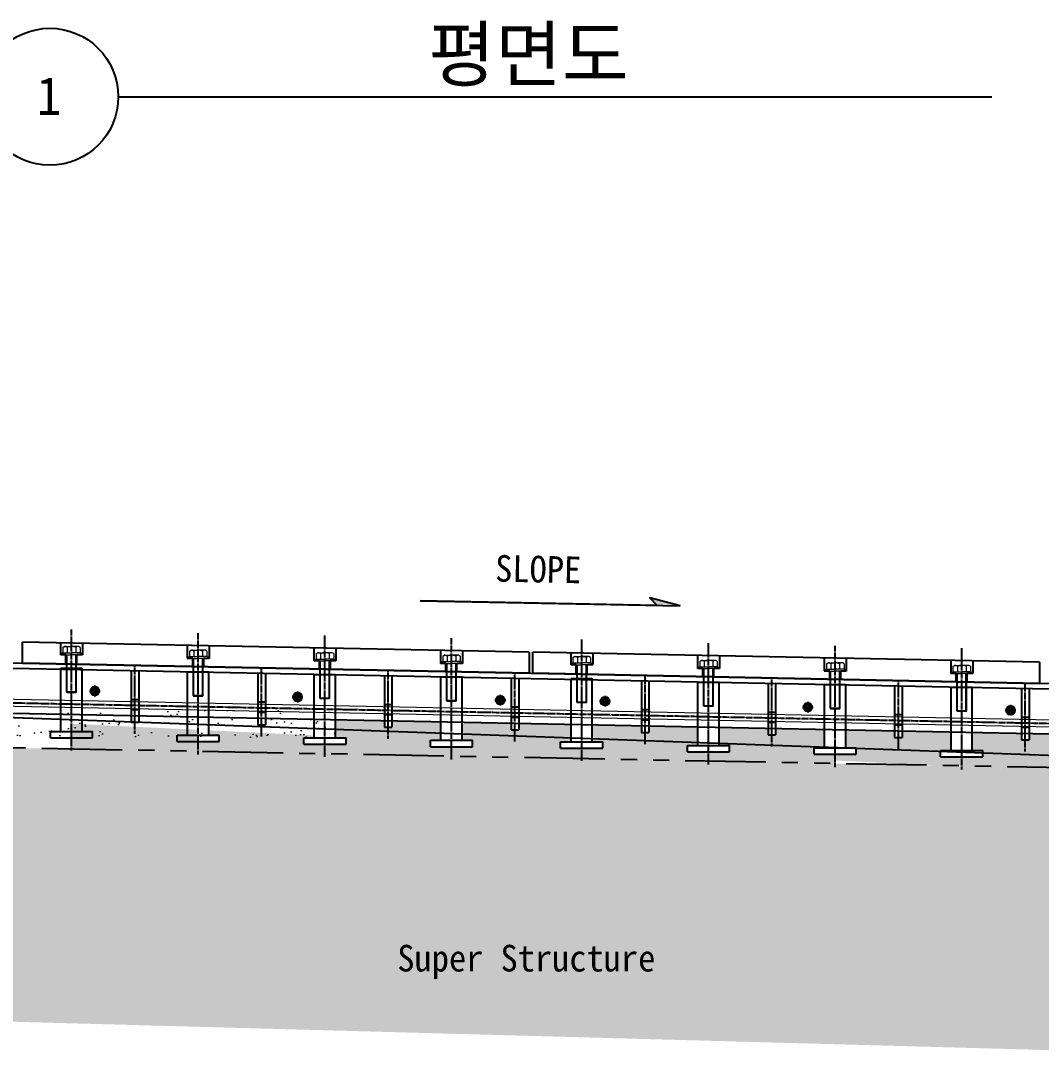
# Model space of a CAD drawing. Header units: inches. Extents: x 1408883 to 1428975, y -49105 to -40709.
# Drawn here: x 1410565 to 1412579, y -44675 to -42633 of the extents above; entities that cross this region are included whole.
import ezdxf
from ezdxf.enums import TextEntityAlignment as Align

# ---------------------------------------------------------------- set-up
doc = ezdxf.new("R2010")
doc.units = ezdxf.units.IN
doc.header["$LTSCALE"] = 5
doc.header["$MEASUREMENT"] = 0
for name, pattern in [('CENTER', [2, 1.25, -0.25, 0.25, -0.25]), ('CXB001', [3.1, 1.25, -0.2, 0.2, -0.2, 1.25]), ('HIDDEN', [0.375, 0.25, -0.125]), ('PHANTOM', [63.5, 31.75, -6.35, 6.35, -6.35, 6.35, -6.35])]:
    doc.linetypes.add(name, pattern=pattern)
doc.layers.get('0').update_dxf_attribs({"linetype": 'CONTINUOUS'})
for name, color, linetype in [('A-XXXX-SOLD', 252, 'CONTINUOUS'), ('CSB-05-02-01-S03-CS-CONC', 4, 'CONTINUOUS'), ('CSB-05-02-01-S03-CX-CENT', 1, 'CXB001'), ('CSB-05-02-01-S03-CX-MIS3', 3, 'CONTINUOUS'), ('HEACH', 4, 'CONTINUOUS'), ('일점쇄선', 1, 'CENTER')]:
    doc.layers.add(name, color=color, linetype=linetype)
for name, color, linetype, lineweight in [('A-XXXX-SYMB', 7, 'CONTINUOUS', 25), ('A-XXXX-TXT1', 3, 'CONTINUOUS', 25), ('A-XXXX-TXT2', 3, 'CONTINUOUS', 25), ('BOLT', 252, 'CONTINUOUS', 5)]:
    doc.layers.add(name, color=color, linetype=linetype, lineweight=lineweight)
doc.styles.add('돋움체', font='')
doc.styles.get('돋움체').set_extended_font_data('DotumChe')

# ---------------------------------------------------------------- blocks, each defined once
blk = doc.blocks.new('adsfafd')
at = {"color": 0, "ltscale": 2}
for p, q in [((-9297, 31597), (-9247, 31597)), ((-9297, 31447), (-9297, 31597)), ((-9247, 31447), (-9247, 31597)), ((-9322, 31432), (-9322, 31447)), ((-9322, 31447), (-9222, 31447)), ((-9222, 31432), (-9222, 31447)), ((-9322, 31432), (-9222, 31432))]:
    blk.add_line(p, q, dxfattribs=at)

msp = doc.modelspace()

# ---------------------------------------------------------------- hatches: boundary and pattern name
at = {"layer": 'A-XXXX-SOLD'}
h = msp.add_hatch(color=256, dxfattribs=at)
h.dxf.hatch_style = 1
h.paths.add_polyline_path([(1413939.9, -44367), (1413939.9, -44176.8), (1412375.5, -44101.4), (1409457.5, -44046.1), (1409457.5, -44010.8, -0.283486), (1409366.5, -43887.8), (1409187, -43887.8), (1409187, -44287.2), (1410020.4, -44412.2), (1410084.8, -44594), (1413041.8, -44674.9), (1413106.6, -44492)])
h.paths.add_polyline_path([(1409457.5, -43887.8), (1409366.5, -43887.8, 0.283486), (1409457.5, -44010.8)])
h.paths.add_polyline_path([(1413939.9, -43977.2), (1413669.4, -43971.4), (1413669.4, -44125.9), (1412421.9, -44102.2), (1412421.9, -44103.6), (1413939.9, -44176.8)], flags=17)
at = {"layer": 'A-XXXX-SYMB'}
msp.add_hatch(color=256, dxfattribs=at).paths.add_polyline_path([(1411866.3, -43786.6), (1411821.3, -43785.7), (1411806.6, -43770.5)])
at = {"layer": 'BOLT'}
h = msp.add_hatch(dxfattribs=at)
h.set_pattern_fill('AR-SAND', color=1, scale=24.948364)
h.set_pattern_definition([(37.5, (1444286.733, -139465.316), (-1.571581, 48.0711), [0, -37.921513, 0, -42.412218, 0, -40.541091]), (7.5, (1444286.733, -139465.316), (44.153033, 70.407926), [0, -20.457658, 0, -34.179258, 0, -13.097891]), (327.5, (1444256.047, -139465.316), (77.692743, 0.141184), [0, -12.474182, 0, -44.907054, 0, -58.628654]), (317.5, (1444256.05, -139465.316), (74.99794, 21.89657), [0, -6.237091, 0, -29.439069, 0, -33.680291])])
h.paths.add_polyline_path([(1409812.9, -44027), (1409771.2, -44027), (1409771.2, -44014.5), (1409792, -44014.5), (1409792, -43992.8), (1409719.5, -43992.8), (1409719.5, -43999.5, -1), (1409706.2, -43999.5), (1409706.2, -43992.8), (1409633.7, -43992.8), (1409633.7, -44014.5), (1409654.5, -44014.5), (1409654.5, -44027), (1409612.9, -44027), (1409612.9, -44046.1), (1409812.9, -44046.1)])
h.paths.add_polyline_path([(1409971.2, -44014.5), (1409992, -44014.5), (1409992, -43992.8), (1409919.5, -43992.8), (1409919.5, -43999.5, -1), (1409906.2, -43999.5), (1409906.2, -43992.8), (1409833.7, -43992.8), (1409833.7, -44014.5), (1409854.5, -44014.5), (1409854.5, -44027), (1409812.9, -44027), (1409812.9, -44046.1), (1410012.9, -44046.1), (1410012.9, -44027), (1409971.2, -44027)])
h.paths.add_polyline_path([(1410171.2, -44014.5), (1410192, -44014.5), (1410192, -43992.8), (1410119.5, -43992.8), (1410119.5, -43999.5, -1), (1410106.2, -43999.5), (1410106.2, -43992.8), (1410033.7, -43992.8), (1410033.7, -44014.5), (1410054.5, -44014.5), (1410054.5, -44027), (1410012.9, -44027), (1410012.9, -44046.1), (1410212.9, -44046.1), (1410212.9, -44027), (1410171.2, -44027)])
h.paths.add_polyline_path([(1410371.2, -44014.5), (1410392, -44014.5), (1410392, -43992.8), (1410319.5, -43992.8), (1410319.5, -43999.5, -1), (1410306.2, -43999.5), (1410306.2, -43992.8), (1410233.7, -43992.8), (1410233.7, -44014.5), (1410254.5, -44014.5), (1410254.5, -44027), (1410212.9, -44027), (1410212.9, -44046.1), (1410412.9, -44046.1), (1410412.9, -44027), (1410371.2, -44027)])
h.paths.add_polyline_path([(1410612.9, -44027), (1410571.2, -44027), (1410571.2, -44014.5), (1410592, -44014.5), (1410592, -43992.8), (1410519.5, -43992.8), (1410519.5, -43999.5, -1), (1410506.2, -43999.5), (1410506.2, -43992.8), (1410433.7, -43992.8), (1410433.7, -44014.5), (1410454.5, -44014.5), (1410454.5, -44027), (1410412.9, -44027), (1410412.9, -44046.1), (1410612.9, -44046.1)])
h.paths.add_polyline_path([(1410771.2, -44014.5), (1410792, -44014.5), (1410792, -43992.8), (1410719.5, -43992.8), (1410719.5, -43999.5, -1), (1410706.2, -43999.5), (1410706.2, -43992.8), (1410633.7, -43992.8), (1410633.7, -44014.5), (1410654.5, -44014.5), (1410654.5, -44027), (1410612.9, -44027), (1410612.9, -44046.1), (1410812.9, -44046.1), (1410812.9, -44027), (1410771.2, -44027)])
h.paths.add_polyline_path([(1410971.2, -44014.5), (1410992, -44014.5), (1410992, -43992.8), (1410919.5, -43992.8), (1410919.5, -43999.5, -1), (1410906.2, -43999.5), (1410906.2, -43992.8), (1410833.7, -43992.8), (1410833.7, -44014.5), (1410854.5, -44014.5), (1410854.5, -44027), (1410812.9, -44027), (1410812.9, -44046.1), (1411012.9, -44046.1), (1411012.9, -44027), (1410971.2, -44027)])
h.paths.add_polyline_path([(1411171.2, -44014.5), (1411192, -44014.5), (1411192, -43992.8), (1411119.5, -43992.8), (1411119.5, -43999.5, -1), (1411106.2, -43999.5), (1411106.2, -43992.8), (1411033.7, -43992.8), (1411033.7, -44014.5), (1411054.5, -44014.5), (1411054.5, -44027), (1411012.9, -44027), (1411012.9, -44046.1), (1411212.9, -44046.1), (1411212.9, -44027), (1411171.2, -44027)])
edge = h.paths.add_edge_path()
edge.add_line((1409562, -43965.8), (1409484.1, -43887.8))
edge.add_line((1409484.1, -43887.8), (1409457.5, -43887.8))
edge.add_line((1409457.5, -43887.8), (1409457.5, -44046.1))
edge.add_line((1409457.5, -44046.1), (1409612.9, -44046.1))
edge.add_line((1409612.9, -44046.1), (1409612.9, -44027))
edge.add_line((1409612.9, -44027), (1409571.2, -44027))
edge.add_line((1409571.2, -44027), (1409571.2, -44014.5))
edge.add_line((1409571.2, -44014.5), (1409592, -44014.5))
edge.add_line((1409592, -44014.5), (1409592, -43992.8))
edge.add_line((1409592, -43992.8), (1409562, -43992.8))
edge.add_arc((1409562, -43986.1), 6.67, 90, 270, ccw=False)
edge.add_line((1409562, -43979.5), (1409562, -43965.8))
h = msp.add_hatch(dxfattribs=at)
h.set_pattern_fill('AR-SAND', color=1, scale=24.948364)
h.set_pattern_definition([(37.5, (1373145.15, -37974.157), (-1.57158, 48.0711), [0, -37.921513, 0, -42.412218, 0, -40.54109]), (7.5, (1373145.15, -37974.16), (44.15303, 70.40793), [0, -20.457658, 0, -34.179258, 0, -13.09789]), (327.5, (1373114.463, -37974.157), (77.692743, 0.141184), [0, -12.47418, 0, -44.907054, 0, -58.628654]), (317.5, (1373114.46, -37974.16), (74.99794, 21.89657), [0, -6.23709, 0, -29.43907, 0, -33.68029])])
h.paths.add_polyline_path([(1413669.4, -43971.4), (1413564.9, -43969.2), (1413564.9, -44034.3, -0.272693), (1413564.9, -44041.1), (1413564.9, -44059.2), (1413561.5, -44059.1), (1413561.5, -44071.1), (1413546.5, -44071.1), (1413546.5, -44058.8), (1413449.5, -44056.9), (1413449.5, -44091.9), (1413470.3, -44091.9), (1413470.3, -44104.4), (1413428.7, -44104.4), (1413428.7, -44121.3), (1413669.4, -44125.9)])
h.paths.add_polyline_path([(1413387, -44091.9), (1413407.8, -44091.9), (1413407.8, -44056.1), (1413311.3, -44054.1), (1413311.3, -44066.1), (1413296.3, -44066.1), (1413296.3, -44053.8), (1413199.8, -44051.9), (1413199.8, -44086.9), (1413220.7, -44086.9), (1413220.7, -44099.4), (1413179, -44099.4), (1413179, -44116.6), (1413428.7, -44121.3), (1413428.7, -44104.4), (1413387, -44104.4)])
h.paths.add_polyline_path([(1413158.2, -44051.1), (1413061.5, -44049.2), (1413061.5, -44061.2), (1413046.5, -44061.2), (1413046.5, -44048.9), (1412949.8, -44046.9), (1412949.8, -44082), (1412970.7, -44082), (1412970.7, -44094.5), (1412929, -44094.5), (1412929, -44111.8), (1413179, -44116.6), (1413179, -44099.4), (1413137.3, -44099.4), (1413137.3, -44086.9), (1413158.2, -44086.9)])
h.paths.add_polyline_path([(1412908.2, -44046.1), (1412811.6, -44044.2), (1412811.6, -44056.2), (1412796.6, -44056.2), (1412796.6, -44043.9), (1412699.8, -44042), (1412699.8, -44074.6), (1412720.7, -44074.6), (1412720.7, -44087.1), (1412679, -44087.1), (1412679, -44107.1), (1412929, -44111.8), (1412929, -44094.5), (1412887.3, -44094.5), (1412887.3, -44082), (1412908.2, -44082)])
h.paths.add_polyline_path([(1412658.2, -44041.1), (1412554.7, -44039.1), (1412554.7, -44051.1), (1412539.7, -44051.1), (1412539.7, -44038.8), (1412442.7, -44036.8), (1412442.7, -44071.9), (1412463.6, -44071.9), (1412463.6, -44084.4), (1412421.9, -44084.4), (1412421.9, -44102.2), (1412679, -44107.1), (1412679, -44087.1), (1412637.3, -44087.1), (1412637.3, -44074.6), (1412658.2, -44074.6)])
h.paths.add_polyline_path([(1412401.1, -44036), (1412304.5, -44034.1), (1412304.5, -44046.1), (1412289.5, -44046.1), (1412289.5, -44033.8), (1412193.1, -44031.9), (1412193.1, -44066.9), (1412213.9, -44066.9), (1412213.9, -44079.4), (1412172.2, -44079.4), (1412172.2, -44091.6), (1412375.5, -44101.4), (1412421.9, -44102.2), (1412421.9, -44084.4), (1412380.2, -44084.4), (1412380.2, -44071.9), (1412401.1, -44071.9)])
h.paths.add_polyline_path([(1412151.4, -44031), (1412054.7, -44029.1), (1412054.7, -44041.1), (1412039.7, -44041.1), (1412039.7, -44028.8), (1411943.1, -44026.9), (1411943.1, -44061.9), (1411963.9, -44061.9), (1411963.9, -44074.4), (1411922.2, -44074.4), (1411922.2, -44079.5), (1412172.2, -44091.6), (1412172.2, -44079.4), (1412130.6, -44079.4), (1412130.6, -44066.9), (1412151.4, -44066.9)])
h.paths.add_polyline_path([(1411901.4, -44026.1), (1411804.8, -44024.1), (1411804.8, -44036.1), (1411789.8, -44036.1), (1411789.8, -44023.8), (1411693.1, -44021.9), (1411693.1, -44054.6), (1411713.9, -44054.6), (1411713.9, -44067.1), (1411663.9, -44067.1), (1411922.2, -44079.5), (1411922.2, -44074.4), (1411880.6, -44074.4), (1411880.6, -44061.9), (1411901.4, -44061.9)])
h.paths.add_polyline_path([(1411651.4, -44021.1), (1411548, -44019), (1411548, -44031), (1411533, -44031), (1411533, -44018.7), (1411436, -44016.8), (1411436, -44051.8), (1411456.8, -44051.8), (1411456.8, -44057.1), (1411630.6, -44065.5), (1411630.6, -44054.6), (1411651.4, -44054.6)])
h.paths.add_polyline_path([(1411672.2, -44067.5), (1411663.9, -44067.1), (1411630.6, -44067.1), (1411630.6, -44065.5), (1411456.8, -44057.1), (1411456.8, -44064.3), (1411415.1, -44064.3), (1411415.1, -44083.2), (1411672.2, -44088.1)])
h.paths.add_polyline_path([(1411922.2, -44079.5), (1411672.2, -44067.5), (1411672.2, -44088.1), (1411922.2, -44092.8)])
h.paths.add_polyline_path([(1411922.2, -44079.5), (1411922.2, -44092.8), (1412172.2, -44097.5), (1412172.2, -44091.6)])
h.paths.add_polyline_path([(1411394.3, -44016), (1411297.8, -44014), (1411297.8, -44026), (1411290.3, -44026), (1411290.3, -44049.1), (1411373.5, -44053.1), (1411373.5, -44051.8), (1411394.3, -44051.8)])
h.paths.add_polyline_path([(1411282.8, -44013.7), (1411186.3, -44011.8), (1411186.3, -44044.1), (1411290.3, -44049.1), (1411290.3, -44026), (1411282.8, -44026)])
h.paths.add_polyline_path([(1411415.1, -44064.3), (1411373.5, -44064.3), (1411373.5, -44053.1), (1411290.3, -44049.1), (1411186.3, -44044.1), (1411186.3, -44046.8), (1411207.1, -44046.8), (1411207.1, -44059.3), (1411165.5, -44059.3), (1411165.5, -44078.5), (1411415.1, -44083.2)])
h.paths.add_polyline_path([(1411123.8, -44046.8), (1411144.6, -44046.8), (1411144.6, -44042.1), (1410936.3, -44032), (1410936.3, -44041.9), (1410957.1, -44041.9), (1410957.1, -44054.4), (1410915.5, -44054.4), (1410915.5, -44073.7), (1411165.5, -44078.5), (1411165.5, -44059.3), (1411123.8, -44059.3)])
h.paths.add_polyline_path([(1410915.5, -44031), (1410665.5, -44019), (1410665.5, -44069), (1410915.5, -44073.7), (1410915.5, -44054.4)])

# ---------------------------------------------------------------- linework, layer by layer
at = {"color": 4}
for p, q in [((1410783.1, -43913.8), (1410783.1, -44016.1)), ((1410798.1, -43914.1), (1410798.1, -44016.1)), ((1411033, -43918.8), (1411033, -44021.1)), ((1411048, -43919.1), (1411048, -44021.1)), ((1411282.8, -43923.7), (1411282.8, -44026)), ((1411297.8, -43924), (1411297.8, -44026)), ((1411533, -43928.7), (1411533, -44031)), ((1411548, -43929), (1411548, -44031)), ((1411789.8, -43933.8), (1411789.8, -44036.1)), ((1411804.8, -43934.1), (1411804.8, -44036.1)), ((1412039.7, -43938.8), (1412039.7, -44041.1)), ((1412054.7, -43939.1), (1412054.7, -44041.1)), ((1412289.5, -43943.8), (1412289.5, -44046.1)), ((1412304.5, -43944.1), (1412304.5, -44046.1)), ((1412539.7, -43948.8), (1412539.7, -44051.1)), ((1412554.7, -43949.1), (1412554.7, -44051.1)), ((1410783.1, -43971.1), (1410798.1, -43971.1)), ((1410783.1, -43991.1), (1410798.1, -43991.1)), ((1411033, -43976.1), (1411048, -43976.1)), ((1411282.8, -43981), (1411297.8, -43981)), ((1411533, -43986), (1411548, -43986)), ((1411789.8, -43991.1), (1411804.8, -43991.1)), ((1411033, -43996.1), (1411048, -43996.1)), ((1411282.8, -44001), (1411297.8, -44001)), ((1411533, -44006), (1411548, -44006)), ((1411789.8, -44011.1), (1411804.8, -44011.1)), ((1412039.7, -43996.1), (1412054.7, -43996.1)), ((1412289.5, -44001.1), (1412304.5, -44001.1)), ((1412539.7, -44006.1), (1412554.7, -44006.1)), ((1410783.1, -44016.1), (1410798.1, -44016.1)), ((1411033, -44021.1), (1411048, -44021.1)), ((1411282.8, -44026), (1411297.8, -44026)), ((1411533, -44031), (1411548, -44031)), ((1412039.7, -44016.1), (1412054.7, -44016.1)), ((1412289.5, -44021.1), (1412304.5, -44021.1)), ((1412539.7, -44026.1), (1412554.7, -44026.1)), ((1411789.8, -44036.1), (1411804.8, -44036.1)), ((1412039.7, -44041.1), (1412054.7, -44041.1)), ((1412289.5, -44046.1), (1412304.5, -44046.1)), ((1412539.7, -44051.1), (1412554.7, -44051.1))]:
    msp.add_line(p, q, dxfattribs=at)
at = {"color": 2, "ltscale": 0.1}
msp.add_line((1413939.9, -44131), (1410046.5, -43989.1), dxfattribs=at)
at = {"layer": 'A-XXXX-SYMB'}
for p, q in [((1410757.9, -42782.5), (1412481.4, -42782.5)), ((1411353.2, -43776.4), (1411866.3, -43786.6))]:
    msp.add_line(p, q, dxfattribs=at)
msp.add_lwpolyline([(1411866.3, -43786.6), (1411806.6, -43770.5), (1411821.3, -43785.7), (1411353.2, -43776.4)], dxfattribs=at)
msp.add_circle((1410622.9, -42782.5), 135, dxfattribs=at)
at = {"layer": 'BOLT', "linetype": 'ByBlock'}
for p, q in [((1410648.1, -43868.4), (1410651.3, -43866.6)), ((1410648.1, -43868.4), (1410648.1, -43879.1)), ((1410651.3, -43866.6), (1410656.8, -43866.6)), ((1410656.8, -43866.6), (1410665.5, -43866.6)), ((1410656.8, -43868.4), (1410656.8, -43879.1)), ((1410674.1, -43866.6), (1410665.5, -43866.6)), ((1410679.6, -43866.6), (1410674.1, -43866.6)), ((1410674.1, -43868.4), (1410674.1, -43879.1)), ((1410682.8, -43868.4), (1410679.6, -43866.6)), ((1410682.8, -43868.4), (1410682.8, -43879.1)), ((1410647.1, -43879.1), (1410647.1, -43882.9)), ((1410647.1, -43879.1), (1410665.5, -43879.1)), ((1410647.1, -43882.9), (1410665.5, -43882.9)), ((1410655.5, -43956.2), (1410655.5, -43882.9)), ((1410657.1, -43957.9), (1410657.1, -43882.9)), ((1410683.8, -43879.1), (1410665.5, -43879.1)), ((1410683.8, -43882.9), (1410665.5, -43882.9)), ((1410673.8, -43957.9), (1410673.8, -43882.9)), ((1410675.5, -43956.2), (1410675.5, -43882.9)), ((1410683.8, -43879.1), (1410683.8, -43882.9)), ((1410897.1, -43886.4), (1410897.1, -43890.2)), ((1410897.1, -43886.4), (1410915.5, -43886.4)), ((1410897.1, -43890.2), (1410915.5, -43890.2)), ((1410898.1, -43875.8), (1410901.3, -43873.9)), ((1410898.1, -43875.8), (1410898.1, -43886.4)), ((1410901.3, -43873.9), (1410906.8, -43873.9)), ((1410905.5, -43963.5), (1410905.5, -43890.2)), ((1410906.8, -43873.9), (1410915.5, -43873.9)), ((1410906.8, -43875.8), (1410906.8, -43886.4)), ((1410907.1, -43965.2), (1410907.1, -43890.2)), ((1410924.1, -43873.9), (1410915.5, -43873.9)), ((1410933.8, -43886.4), (1410915.5, -43886.4)), ((1410933.8, -43890.2), (1410915.5, -43890.2)), ((1410923.8, -43965.2), (1410923.8, -43890.2)), ((1410929.6, -43873.9), (1410924.1, -43873.9)), ((1410924.1, -43875.8), (1410924.1, -43886.4)), ((1410925.5, -43963.5), (1410925.5, -43890.2)), ((1410932.8, -43875.8), (1410929.6, -43873.9)), ((1410932.8, -43875.8), (1410932.8, -43886.4)), ((1410933.8, -43886.4), (1410933.8, -43890.2)), ((1411148.1, -43880.7), (1411151.3, -43878.9)), ((1411148.1, -43880.7), (1411148.1, -43891.4)), ((1411151.3, -43878.9), (1411156.8, -43878.9)), ((1411156.8, -43878.9), (1411165.5, -43878.9)), ((1411156.8, -43880.7), (1411156.8, -43891.4)), ((1411174.1, -43878.9), (1411165.5, -43878.9)), ((1411179.6, -43878.9), (1411174.1, -43878.9)), ((1411174.1, -43880.7), (1411174.1, -43891.4)), ((1411182.8, -43880.7), (1411179.6, -43878.9)), ((1411182.8, -43880.7), (1411182.8, -43891.4)), ((1411397.8, -43885.7), (1411401, -43883.9)), ((1411397.8, -43885.7), (1411397.8, -43896.4)), ((1411401, -43883.9), (1411406.5, -43883.9)), ((1411406.5, -43883.9), (1411415.1, -43883.9)), ((1411406.5, -43885.7), (1411406.5, -43896.4)), ((1411423.8, -43883.9), (1411415.1, -43883.9)), ((1411429.3, -43883.9), (1411423.8, -43883.9)), ((1411423.8, -43885.7), (1411423.8, -43896.4)), ((1411432.4, -43885.7), (1411429.3, -43883.9)), ((1411432.4, -43885.7), (1411432.4, -43896.4)), ((1411654.9, -43888.5), (1411658.1, -43886.7)), ((1411654.9, -43888.5), (1411654.9, -43899.2)), ((1411658.1, -43886.7), (1411663.6, -43886.7)), ((1411663.6, -43886.7), (1411672.2, -43886.7)), ((1411663.6, -43888.5), (1411663.6, -43899.2)), ((1411680.9, -43886.7), (1411672.2, -43886.7)), ((1411686.4, -43886.7), (1411680.9, -43886.7)), ((1411680.9, -43888.5), (1411680.9, -43899.2)), ((1411689.6, -43888.5), (1411686.4, -43886.7)), ((1411689.6, -43888.5), (1411689.6, -43899.2)), ((1411147.1, -43891.4), (1411147.1, -43895.2)), ((1411147.1, -43891.4), (1411165.5, -43891.4)), ((1411147.1, -43895.2), (1411165.5, -43895.2)), ((1411155.5, -43968.5), (1411155.5, -43895.2)), ((1411157.1, -43970.2), (1411157.1, -43895.2)), ((1411183.8, -43891.4), (1411165.5, -43891.4)), ((1411183.8, -43895.2), (1411165.5, -43895.2)), ((1411173.8, -43970.2), (1411173.8, -43895.2)), ((1411175.5, -43968.5), (1411175.5, -43895.2)), ((1411183.8, -43891.4), (1411183.8, -43895.2)), ((1411396.8, -43896.4), (1411396.8, -43900.1)), ((1411396.8, -43896.4), (1411415.1, -43896.4)), ((1411396.8, -43900.1), (1411415.1, -43900.1)), ((1411405.1, -43973.5), (1411405.1, -43900.1)), ((1411406.8, -43975.1), (1411406.8, -43900.1)), ((1411433.5, -43896.4), (1411415.1, -43896.4)), ((1411433.5, -43900.1), (1411415.1, -43900.1)), ((1411423.5, -43975.1), (1411423.5, -43900.1)), ((1411425.1, -43973.5), (1411425.1, -43900.1)), ((1411433.5, -43896.4), (1411433.5, -43900.1)), ((1411653.9, -43899.2), (1411653.9, -43902.9)), ((1411653.9, -43899.2), (1411672.2, -43899.2)), ((1411653.9, -43902.9), (1411672.2, -43902.9)), ((1411662.2, -43976.2), (1411662.2, -43902.9)), ((1411663.9, -43977.9), (1411663.9, -43902.9)), ((1411690.6, -43899.2), (1411672.2, -43899.2)), ((1411690.6, -43902.9), (1411672.2, -43902.9)), ((1411680.6, -43977.9), (1411680.6, -43902.9)), ((1411682.2, -43976.2), (1411682.2, -43902.9)), ((1411690.6, -43899.2), (1411690.6, -43902.9)), ((1411903.9, -43906.5), (1411903.9, -43910.2)), ((1411903.9, -43906.5), (1411922.2, -43906.5)), ((1411903.9, -43910.2), (1411922.2, -43910.2)), ((1411904.9, -43895.8), (1411908.1, -43894)), ((1411904.9, -43895.8), (1411904.9, -43906.5)), ((1411908.1, -43894), (1411913.6, -43894)), ((1411912.2, -43983.6), (1411912.2, -43910.2)), ((1411913.6, -43894), (1411922.2, -43894)), ((1411913.6, -43895.8), (1411913.6, -43906.5)), ((1411913.9, -43985.2), (1411913.9, -43910.2)), ((1411930.9, -43894), (1411922.2, -43894)), ((1411940.6, -43906.5), (1411922.2, -43906.5)), ((1411940.6, -43910.2), (1411922.2, -43910.2)), ((1411930.6, -43985.2), (1411930.6, -43910.2)), ((1411936.4, -43894), (1411930.9, -43894)), ((1411930.9, -43895.8), (1411930.9, -43906.5)), ((1411932.2, -43983.6), (1411932.2, -43910.2)), ((1411939.6, -43895.8), (1411936.4, -43894)), ((1411939.6, -43895.8), (1411939.6, -43906.5)), ((1411940.6, -43906.5), (1411940.6, -43910.2)), ((1412154.9, -43900.8), (1412158.1, -43899)), ((1412154.9, -43900.8), (1412154.9, -43911.5)), ((1412158.1, -43899), (1412163.6, -43899)), ((1412163.6, -43899), (1412172.2, -43899)), ((1412163.6, -43900.8), (1412163.6, -43911.5)), ((1412180.9, -43899), (1412172.2, -43899)), ((1412186.4, -43899), (1412180.9, -43899)), ((1412180.9, -43900.8), (1412180.9, -43911.5)), ((1412189.6, -43900.8), (1412186.4, -43899)), ((1412189.6, -43900.8), (1412189.6, -43911.5)), ((1412404.6, -43905.8), (1412407.7, -43903.9)), ((1412404.6, -43905.8), (1412404.6, -43916.4)), ((1412407.7, -43903.9), (1412413.2, -43903.9)), ((1412413.2, -43903.9), (1412421.9, -43903.9)), ((1412413.2, -43905.8), (1412413.2, -43916.4)), ((1412430.6, -43903.9), (1412421.9, -43903.9)), ((1412436.1, -43903.9), (1412430.6, -43903.9)), ((1412430.6, -43905.8), (1412430.6, -43916.4)), ((1412439.2, -43905.8), (1412436.1, -43903.9)), ((1412439.2, -43905.8), (1412439.2, -43916.4)), ((1412153.9, -43911.5), (1412153.9, -43915.2)), ((1412153.9, -43911.5), (1412172.2, -43911.5)), ((1412153.9, -43915.2), (1412172.2, -43915.2)), ((1412162.2, -43988.6), (1412162.2, -43915.2)), ((1412163.9, -43990.2), (1412163.9, -43915.2)), ((1412190.6, -43911.5), (1412172.2, -43911.5)), ((1412190.6, -43915.2), (1412172.2, -43915.2)), ((1412180.6, -43990.2), (1412180.6, -43915.2)), ((1412182.2, -43988.6), (1412182.2, -43915.2)), ((1412190.6, -43911.5), (1412190.6, -43915.2)), ((1412403.6, -43916.4), (1412403.6, -43920.2)), ((1412403.6, -43916.4), (1412421.9, -43916.4)), ((1412403.6, -43920.2), (1412421.9, -43920.2)), ((1412411.9, -43993.5), (1412411.9, -43920.2)), ((1412413.6, -43995.2), (1412413.6, -43920.2)), ((1412440.2, -43916.4), (1412421.9, -43916.4)), ((1412440.2, -43920.2), (1412421.9, -43920.2)), ((1412430.2, -43995.2), (1412430.2, -43920.2)), ((1412431.9, -43993.5), (1412431.9, -43920.2)), ((1412440.2, -43916.4), (1412440.2, -43920.2)), ((1410655.5, -43956.2), (1410657.1, -43957.9)), ((1410675.5, -43956.2), (1410655.5, -43956.2)), ((1410673.8, -43957.9), (1410657.1, -43957.9)), ((1410673.8, -43957.9), (1410675.5, -43956.2)), ((1410905.5, -43963.5), (1410907.1, -43965.2)), ((1410925.5, -43963.5), (1410905.5, -43963.5)), ((1410923.8, -43965.2), (1410907.1, -43965.2)), ((1410923.8, -43965.2), (1410925.5, -43963.5)), ((1411155.5, -43968.5), (1411157.1, -43970.2)), ((1411175.5, -43968.5), (1411155.5, -43968.5)), ((1411173.8, -43970.2), (1411157.1, -43970.2)), ((1411173.8, -43970.2), (1411175.5, -43968.5)), ((1411405.1, -43973.5), (1411406.8, -43975.1)), ((1411425.1, -43973.5), (1411405.1, -43973.5)), ((1411423.5, -43975.1), (1411406.8, -43975.1)), ((1411423.5, -43975.1), (1411425.1, -43973.5)), ((1411662.2, -43976.2), (1411663.9, -43977.9)), ((1411682.2, -43976.2), (1411662.2, -43976.2)), ((1411680.6, -43977.9), (1411663.9, -43977.9)), ((1411680.6, -43977.9), (1411682.2, -43976.2)), ((1411912.2, -43983.6), (1411913.9, -43985.2)), ((1411932.2, -43983.6), (1411912.2, -43983.6)), ((1411930.6, -43985.2), (1411913.9, -43985.2)), ((1411930.6, -43985.2), (1411932.2, -43983.6)), ((1412162.2, -43988.6), (1412163.9, -43990.2)), ((1412182.2, -43988.6), (1412162.2, -43988.6)), ((1412180.6, -43990.2), (1412163.9, -43990.2)), ((1412180.6, -43990.2), (1412182.2, -43988.6)), ((1412411.9, -43993.5), (1412413.6, -43995.2)), ((1412431.9, -43993.5), (1412411.9, -43993.5)), ((1412430.2, -43995.2), (1412413.6, -43995.2)), ((1412430.2, -43995.2), (1412431.9, -43993.5))]:
    msp.add_line(p, q, dxfattribs=at)
at = {"layer": 'BOLT', "color": 5}
msp.add_lwpolyline([(1409562, -43964.6), (1413559.2, -44044.3, 1), (1413559.2, -44031), (1409562, -43951.3, 1)], format="xyb", close=True, dxfattribs=at)
at = {"layer": 'BOLT', "linetype": 'ByBlock'}
for centre, radius, start, end in [((1410652.5, -43872.7), 6.06, 44.3853, 104.3853), ((1410665.5, -43888.1), 21.5, 90, 113.7477), ((1410656.8, -43868.4), 2.842170943040401e-13, 270, 358.7706), ((1410665.5, -43888.1), 21.5, 66.2523, 90), ((1410678.5, -43872.7), 6.06, 75.6147, 135.6147), ((1410674.1, -43868.4), 2.842170943040401e-13, 181.2294, 270), ((1410902.5, -43880), 6.06, 44.3853, 104.3853), ((1410915.5, -43895.5), 21.5, 90, 113.7477), ((1410906.8, -43875.8), 2.842170943040401e-13, 270, 358.7706), ((1410915.5, -43895.5), 21.5, 66.2523, 90), ((1410928.5, -43880), 6.06, 75.6147, 135.6147), ((1410924.1, -43875.8), 2.842170943040401e-13, 181.2294, 270), ((1411152.5, -43885), 6.06, 44.3853, 104.3853), ((1411165.5, -43900.4), 21.5, 90, 113.7477), ((1411156.8, -43880.7), 2.842170943040401e-13, 270, 358.7706), ((1411165.5, -43900.4), 21.5, 66.2523, 90), ((1411178.5, -43885), 6.06, 75.6147, 135.6147), ((1411174.1, -43880.7), 2.842170943040401e-13, 181.2294, 270), ((1411402.1, -43890), 6.06, 44.3853, 104.3853), ((1411415.1, -43905.4), 21.5, 90, 113.7477), ((1411406.5, -43885.7), 2.842170943040401e-13, 270, 358.7706), ((1411415.1, -43905.4), 21.5, 66.2523, 90), ((1411428.1, -43890), 6.06, 75.6147, 135.6147), ((1411423.8, -43885.7), 2.842170943040401e-13, 181.2294, 270), ((1411659.2, -43892.7), 6.06, 44.3853, 104.3853), ((1411672.2, -43908.2), 21.5, 90, 113.7477), ((1411663.6, -43888.5), 2.842170943040401e-13, 270, 358.7706), ((1411672.2, -43908.2), 21.5, 66.2523, 90), ((1411685.2, -43892.7), 6.06, 75.6147, 135.6147), ((1411680.9, -43888.5), 2.842170943040401e-13, 181.2294, 270), ((1411909.2, -43900.1), 6.06, 44.3853, 104.3853), ((1411922.2, -43915.5), 21.5, 90, 113.7477), ((1411913.6, -43895.8), 2.842170943040401e-13, 270, 358.7706), ((1411922.2, -43915.5), 21.5, 66.2523, 90), ((1411935.2, -43900.1), 6.06, 75.6147, 135.6147), ((1411930.9, -43895.8), 2.842170943040401e-13, 181.2294, 270), ((1412159.2, -43905), 6.06, 44.3853, 104.3853), ((1412172.2, -43920.5), 21.5, 90, 113.7477), ((1412163.6, -43900.8), 2.842170943040401e-13, 270, 358.7706), ((1412172.2, -43920.5), 21.5, 66.2523, 90), ((1412185.2, -43905), 6.06, 75.6147, 135.6147), ((1412180.9, -43900.8), 2.842170943040401e-13, 181.2294, 270), ((1412408.9, -43910), 6.06, 44.3853, 104.3853), ((1412421.9, -43925.5), 21.5, 90, 113.7477), ((1412413.2, -43905.8), 2.842170943040401e-13, 270, 358.7706), ((1412421.9, -43925.5), 21.5, 66.2523, 90), ((1412434.9, -43910), 6.06, 75.6147, 135.6147), ((1412430.6, -43905.8), 2.842170943040401e-13, 181.2294, 270)]:
    msp.add_arc(centre, radius, start, end, dxfattribs=at)
at = {"layer": 'CSB-05-02-01-S03-CS-CONC'}
for p, q in [((1410568.8, -43899.5), (1410568.8, -43857.9)), ((1411568.6, -43877.8), (1410568.8, -43857.9)), ((1411568.6, -43877.8), (1411568.6, -43919.4)), ((1411575.6, -43919.6), (1411575.6, -43877.9)), ((1412575.3, -43897.8), (1411575.6, -43877.9)), ((1411568.6, -43919.4), (1410568.8, -43899.5)), ((1410568.8, -43899.5), (1411568.6, -43919.4)), ((1412575.3, -43897.8), (1412575.3, -43939.5)), ((1412575.3, -43939.5), (1411575.6, -43919.6)), ((1411575.6, -43919.6), (1412575.3, -43939.5))]:
    msp.add_line(p, q, dxfattribs=at)
at = {"layer": 'CSB-05-02-01-S03-CS-CONC', "color": 6}
for p, q in [((1409562, -43879.5), (1413564.9, -43959.2)), ((1409562, -43889.5), (1413564.9, -43969.2)), ((1413564.9, -44059.2), (1409562, -43979.5))]:
    msp.add_line(p, q, dxfattribs=at)
at = {"layer": 'CSB-05-02-01-S03-CX-CENT'}
for p, q in [((1410665.5, -44072), (1410665.5, -43832.9)), ((1410915.5, -44079.4), (1410915.5, -43840.2)), ((1411165.5, -44084.3), (1411165.5, -43845.2)), ((1411415.1, -44089.3), (1411415.1, -43850.1)), ((1411672.2, -44092.1), (1411672.2, -43852.9)), ((1411922.2, -44099.4), (1411922.2, -43860.2)), ((1412172.2, -44104.4), (1412172.2, -43865.2)), ((1412421.9, -44109.4), (1412421.9, -43870.2)), ((1410790.6, -44039.1), (1410790.6, -43905.8)), ((1411040.5, -44044.1), (1411040.5, -43910.7)), ((1411290.3, -44049), (1411290.3, -43915.7)), ((1411540.5, -44054), (1411540.5, -43920.7)), ((1411797.3, -44059.1), (1411797.3, -43925.8)), ((1412047.2, -44064.1), (1412047.2, -43930.8)), ((1412297, -44069.1), (1412297, -43935.8)), ((1412547.2, -44074.1), (1412547.2, -43940.7)), ((1409554.2, -43958), (1413572.7, -44037.7))]:
    msp.add_line(p, q, dxfattribs=at)
at = {"layer": 'CSB-05-02-01-S03-CX-MIS3', "linetype": 'HIDDEN'}
for p, q in [((1410643.8, -43859.4), (1410643.8, -43882.9)), ((1410687.1, -43860.2), (1410687.1, -43882.9)), ((1410893.8, -43864.3), (1410893.8, -43890.2)), ((1410937.1, -43865.2), (1410937.1, -43890.2)), ((1411143.8, -43869.3), (1411143.8, -43895.2)), ((1411187.1, -43870.2), (1411187.1, -43895.2)), ((1410654.6, -43882.9), (1410643.8, -43882.9)), ((1410654.6, -43899.5), (1410654.6, -43882.9)), ((1410687.1, -43882.9), (1410676.3, -43882.9)), ((1410676.3, -43899.5), (1410676.3, -43882.9)), ((1410904.6, -43890.2), (1410893.8, -43890.2)), ((1410904.6, -43906.9), (1410904.6, -43890.2)), ((1410937.1, -43890.2), (1410926.3, -43890.2)), ((1410926.3, -43906.9), (1410926.3, -43890.2)), ((1411393.5, -43874.3), (1411393.5, -43900.1)), ((1411436.8, -43875.1), (1411436.8, -43900.1)), ((1411650.6, -43879.4), (1411650.6, -43902.9)), ((1411693.9, -43880.3), (1411693.9, -43902.9)), ((1411900.6, -43884.4), (1411900.6, -43910.2)), ((1411943.9, -43885.2), (1411943.9, -43910.2)), ((1412150.6, -43889.4), (1412150.6, -43915.2)), ((1412193.9, -43890.2), (1412193.9, -43915.2)), ((1411154.6, -43895.2), (1411143.8, -43895.2)), ((1411154.6, -43911.8), (1411154.6, -43895.2)), ((1411187.1, -43895.2), (1411176.3, -43895.2)), ((1411176.3, -43911.8), (1411176.3, -43895.2)), ((1411404.3, -43900.1), (1411393.5, -43900.1)), ((1411404.3, -43916.8), (1411404.3, -43900.1)), ((1411436.8, -43900.1), (1411426, -43900.1)), ((1411426, -43916.8), (1411426, -43900.1)), ((1411661.4, -43902.9), (1411650.6, -43902.9)), ((1411661.4, -43919.6), (1411661.4, -43902.9)), ((1411693.9, -43902.9), (1411683.1, -43902.9)), ((1411683.1, -43919.6), (1411683.1, -43902.9)), ((1411911.4, -43910.2), (1411900.6, -43910.2)), ((1411911.4, -43926.9), (1411911.4, -43910.2)), ((1411943.9, -43910.2), (1411933.1, -43910.2)), ((1411933.1, -43926.9), (1411933.1, -43910.2)), ((1412400.2, -43894.3), (1412400.2, -43920.2)), ((1412443.6, -43895.2), (1412443.6, -43920.2)), ((1412161.4, -43915.2), (1412150.6, -43915.2)), ((1412161.4, -43931.9), (1412161.4, -43915.2)), ((1412193.9, -43915.2), (1412183.1, -43915.2)), ((1412183.1, -43931.9), (1412183.1, -43915.2)), ((1412411.1, -43920.2), (1412400.2, -43920.2)), ((1412411.1, -43936.9), (1412411.1, -43920.2)), ((1412443.6, -43920.2), (1412432.7, -43920.2)), ((1412432.7, -43936.9), (1412432.7, -43920.2))]:
    msp.add_line(p, q, dxfattribs=at)
at = {"layer": 'CSB-05-02-01-S03-CX-MIS3', "linetype": 'PHANTOM'}
msp.add_line((1413939.9, -44131), (1409187, -44041), dxfattribs=at)
at = {"layer": 'HEACH', "linetype": 'ByBlock'}
for points in [[(1410707.4, -43947.4), (1410703.3, -43954.5), (1410707.4, -43961.6), (1410715.6, -43961.6), (1410719.6, -43954.5), (1410715.6, -43947.4)], [(1411107.4, -43959.2), (1411103.3, -43966.3), (1411107.4, -43973.4), (1411115.6, -43973.4), (1411119.6, -43966.3), (1411115.6, -43959.2)], [(1411507.4, -43965.4), (1411503.3, -43972.5), (1411507.4, -43979.5), (1411515.6, -43979.5), (1411519.6, -43972.5), (1411515.6, -43965.4)], [(1411714.1, -43967.5), (1411710.1, -43974.6), (1411714.1, -43981.7), (1411722.3, -43981.7), (1411726.4, -43974.6), (1411722.3, -43967.5)], [(1412114.1, -43979.3), (1412110.1, -43986.4), (1412114.1, -43993.4), (1412122.3, -43993.4), (1412126.4, -43986.4), (1412122.3, -43979.3)], [(1412514.1, -43985.4), (1412510.1, -43992.5), (1412514.1, -43999.6), (1412522.3, -43999.6), (1412526.4, -43992.5), (1412522.3, -43985.4)]]:
    msp.add_lwpolyline(points, close=True, dxfattribs=at)
for centre, radius in [((1410711.5, -43954.5), 8.75), ((1410711.5, -43954.5), 7.08), ((1410711.5, -43954.5), 4.17), ((1411111.5, -43966.3), 8.75), ((1411111.5, -43966.3), 7.08), ((1411111.5, -43966.3), 4.17), ((1411511.5, -43972.5), 8.75), ((1411511.5, -43972.5), 7.08), ((1411511.5, -43972.5), 4.17), ((1411718.2, -43974.6), 8.75), ((1411718.2, -43974.6), 7.08), ((1411718.2, -43974.6), 4.17), ((1412118.2, -43986.4), 8.75), ((1412118.2, -43986.4), 7.08), ((1412118.2, -43986.4), 4.17), ((1412518.2, -43992.5), 8.75), ((1412518.2, -43992.5), 7.08), ((1412518.2, -43992.5), 4.17)]:
    msp.add_circle(centre, radius, dxfattribs=at)
at = {"layer": '일점쇄선', "linetype": 'CENTER'}
for p, q in [((1410711.5, -43943.9), (1410711.5, -43965.1)), ((1410700.9, -43954.5), (1410722, -43954.5)), ((1411100.9, -43966.3), (1411122, -43966.3)), ((1411111.5, -43955.7), (1411111.5, -43976.9)), ((1411500.9, -43972.5), (1411522, -43972.5)), ((1411511.5, -43961.9), (1411511.5, -43983.1)), ((1411718.2, -43964), (1411718.2, -43985.2)), ((1411707.7, -43974.6), (1411728.8, -43974.6)), ((1412107.7, -43986.4), (1412128.8, -43986.4)), ((1412118.2, -43975.8), (1412118.2, -43997)), ((1412507.7, -43992.5), (1412528.8, -43992.5)), ((1412518.2, -43981.9), (1412518.2, -44003.1))]:
    msp.add_line(p, q, dxfattribs=at)

# ---------------------------------------------------------------- block references
at = {"color": 0, "xscale": 0.8333333333333334, "yscale": 0.8333333333333334, "zscale": 0.8333333333333334}
for p in [(1418392.1, -70240.4), (1418642.1, -70247.7), (1418892.1, -70252.7), (1419141.8, -70257.6), (1419398.9, -70260.4), (1419648.9, -70267.7), (1419898.9, -70272.7), (1420148.6, -70277.7)]:
    msp.add_blockref('adsfafd', p, dxfattribs=at)

# ---------------------------------------------------------------- texts
at = {"layer": 'A-XXXX-TXT1', "style": '돋움체'}
msp.add_text('평면도', height=105, dxfattribs=at).set_placement((1411567.3, -42782.5), align=Align.BOTTOM_CENTER)
msp.add_text('1', height=75, dxfattribs=at).set_placement((1410621.1, -42780.9), align=Align.MIDDLE)
at = {"layer": 'A-XXXX-TXT2', "style": '돋움체'}
msp.add_text('SLOPE', height=52.5, rotation=358.8592, dxfattribs=at).set_placement((1411501, -43738.7))
msp.add_text('Super Structure', height=52.5, dxfattribs=at).set_placement((1411562.9, -44481.4), align=Align.MIDDLE_CENTER)

doc.saveas('drawing.dxf')
